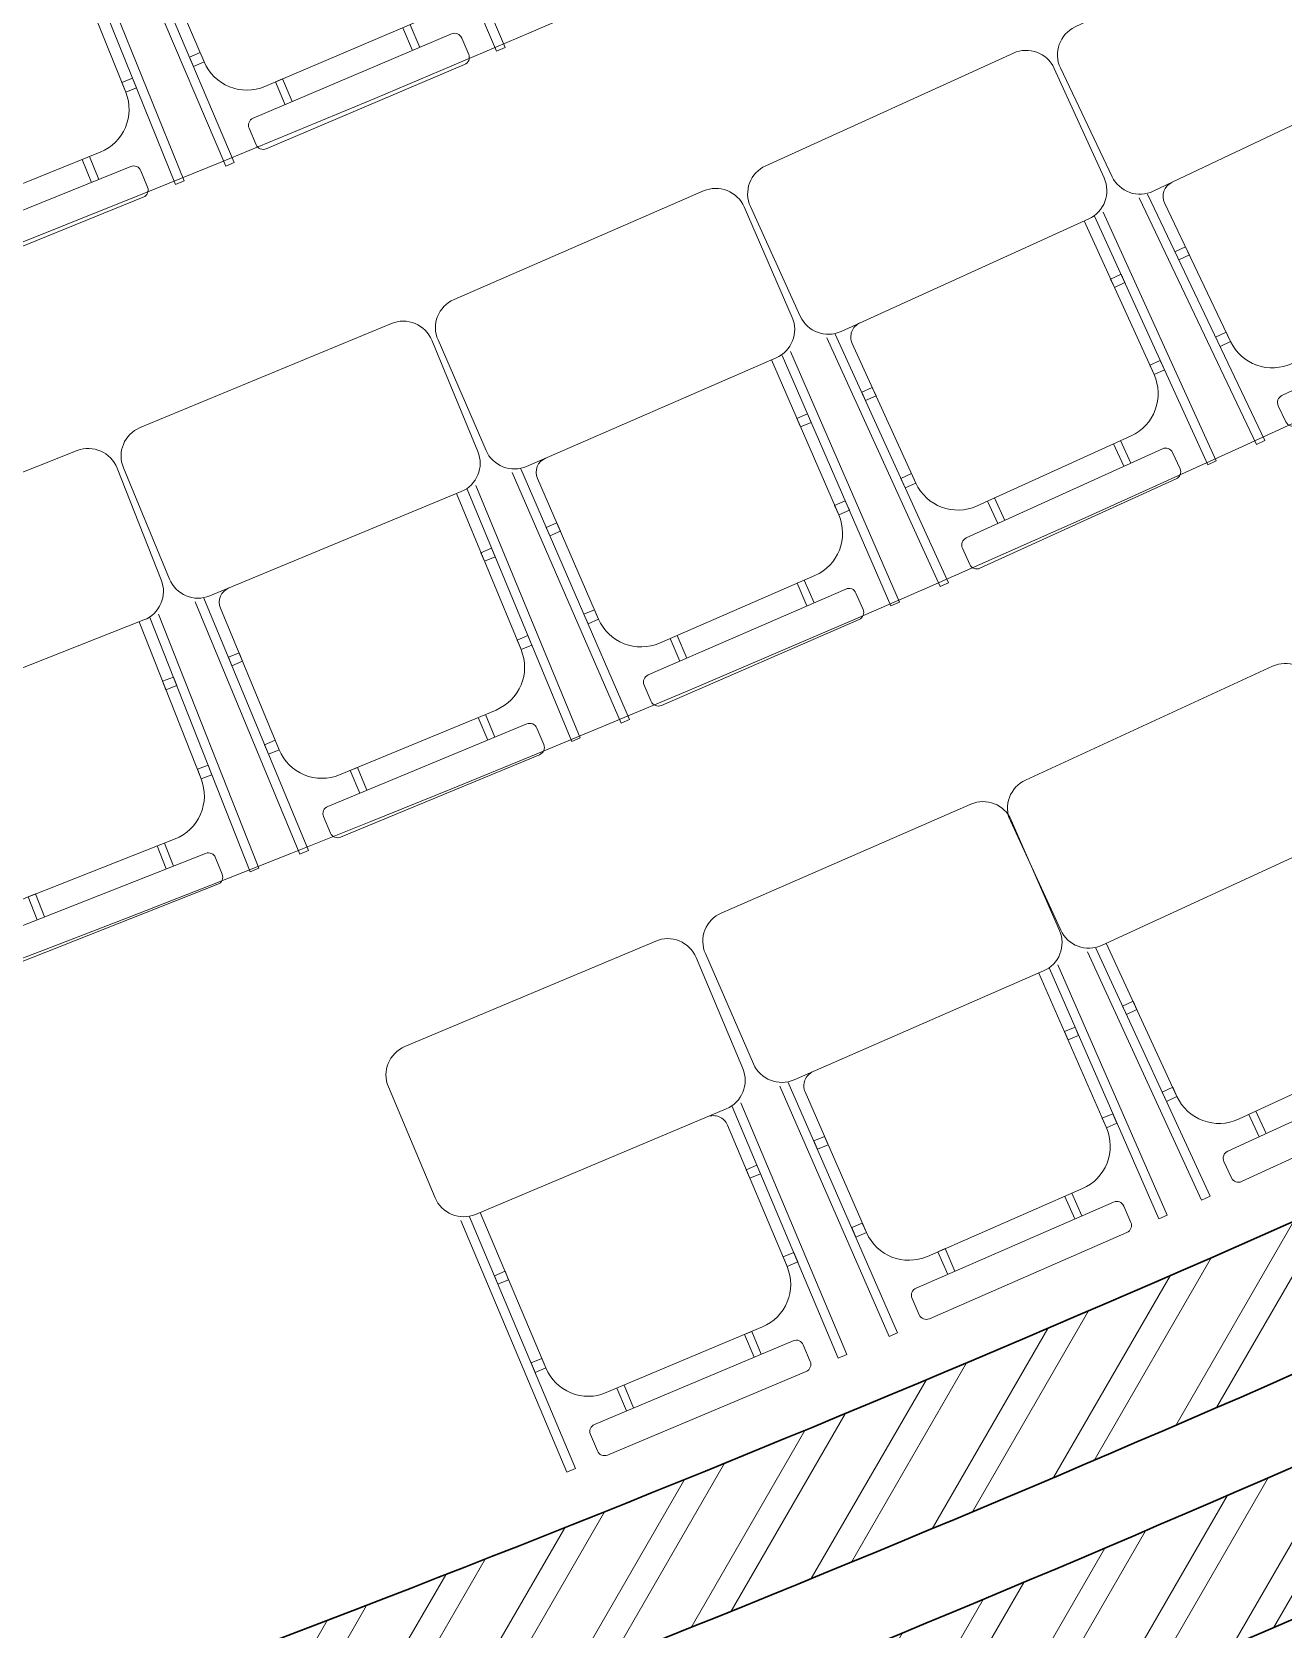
# Model space of a CAD drawing. Header units: millimetres. Extents: x 8275 to 147087, y -297470 to -191881.
# Drawn here: x 57137 to 59198, y -218341 to -215709 of the extents above; entities that cross this region are included whole.
import ezdxf

# ---------------------------------------------------------------- set-up
doc = ezdxf.new("R2010")
doc.units = ezdxf.units.MM
doc.header["$LTSCALE"] = 250
doc.header["$MEASUREMENT"] = 0
for name, color, linetype, lineweight in [('furniture', 5, 'Continuous', 15), ('hatch', 9, 'Continuous', 0), ('stairs', 2, 'Continuous', 5), ('wall', 1, 'Continuous', 30)]:
    doc.layers.add(name, color=color, linetype=linetype, lineweight=lineweight)

# ---------------------------------------------------------------- blocks, each defined once
blk = doc.blocks.new('A$C24EB465D-flat-9-flat-1-flat-436')
at = {"layer": 'furniture', "ltscale": 0.1}
for p, q in [((417.4771747849882, 156.1453176196665), (4.800902685150504, -19.24240841157734)), ((561.7023664675653, -53.33111084997654), (484.0999471005052, 129.262493933551)), ((-22.08192100375891, -85.86518072430044), (55.5204983651638, -268.4587855096906)), ((122.1432706788182, -295.3416091948748), (534.8195427823812, -119.953883163631)), ((526.9967320933938, -123.2785835899413), (635.8435513488948, -379.3882932951674)), ((720.6126141138375, -530.1409223964438), (544.5290313418955, -115.8273432226852)), ((558.6933598294854, -109.8074929639697), (734.7769425977021, -524.121072136797)), ((568.2036065552384, -220.2357636820525), (585.7359058056027, -212.7845233138651)), ((574.0848559718579, -234.0739731155336), (568.2036065552384, -220.2357636820525)), ((574.0848559718579, -234.0739731155336), (591.6171552240849, -226.6227327464148)), ((591.6171552240849, -226.6227327464148), (585.7359058056027, -212.7845233138651)), ((98.3653358258307, -305.4472493920475), (274.4489185921848, -719.7608285667375)), ((288.5173648837954, -713.7817283114418), (112.4337821174413, -299.4681491367519)), ((139.9010685235262, -315.3933077687398), (238.812900621444, -548.1266184728593)), ((629.1890537571162, -363.730679619126), (646.7213530074805, -356.2794392509386)), ((635.8435513488948, -379.3882932951674), (629.1890537571162, -363.730679619126)), ((653.3758505936712, -371.9370529279113), (646.7213530074805, -356.2794392509386)), ((171.1729558315128, -388.974088858813), (153.6406565811485, -396.4253292260692)), ((177.0542052462697, -402.8122982932255), (171.1729558315128, -388.974088858813)), ((635.8435513488948, -379.3882932951674), (653.3758505936712, -371.9370529279113)), ((159.5219059996307, -410.2635386595502), (153.6406565811485, -396.4253292260692)), ((177.0542052462697, -402.8122982932255), (159.5219059996307, -410.2635386595502)), ((338.747059090063, -588.4508540015668), (595.5193158145994, -479.3224517665803)), ((566.2819725610316, -491.7483446393162), (582.1934227030724, -529.1869846070185)), ((578.0066084917635, -486.7653655512258), (593.9180586375296, -524.2040055179968)), ((319.5939107332379, -640.7919747037813), (646.4953644610941, -501.8586109969765)), ((663.1510575395077, -508.5793169187382), (674.6663915086538, -535.6741724228486)), ((734.7769425977021, -524.121072136797), (720.6126141138375, -530.1409223964438)), ((232.1584030296654, -532.4690047968179), (214.6261037830263, -539.920245164074)), ((221.2806013710797, -555.5778588410467), (214.6261037830263, -539.920245164074)), ((238.812900621444, -548.1266184728593), (221.2806013710797, -555.5778588410467)), ((238.812900621444, -548.1266184728593), (232.1584030296654, -532.4690047968179)), ((341.0442318581045, -691.2632292080671), (667.9456855859607, -552.3298655012622)), ((356.1926656458527, -581.0364580946043), (367.9844023492187, -576.0249611260369)), ((367.9844023492187, -576.0249611260369), (383.8958524893969, -613.4636010946706)), ((356.1926656458527, -581.0364580946043), (372.1041157934815, -618.4750980595127)), ((312.8732048161328, -657.4476677821949), (324.3885387796909, -684.5425232872367)), ((274.4489185921848, -719.7608285667375), (288.5173648837954, -713.7817283114418))]:
    blk.add_line(p, q, dxfattribs=at)
for centre, radius, start, end in [((437.3471491076052, 109.3925196221098, 1.985972424395153e-09), 50.80000000000293, 23.02552849208162, 113.0255284920816), ((24.67087700217962, -65.99520640820265, 1.985879294936917e-09), 50.80000000000293, 113.0255284920816, 203.0255284920816), ((514.9495684746653, -73.20108516141772, 1.985989937084304e-09), 50.80000000000293, 293.0255284920816, 23.02552849208162), ((102.2732963711023, -248.5888111926615, 1.985896807626069e-09), 50.80000000000293, 203.0255284920816, 293.0255284920816), ((163.2774675302207, -305.4583206074312, 1.985910574556213e-09), 25.39999999999996, 113.0255284920816, 203.0255284920816), ((565.7143543548882, -409.1932547623292, 1.986001393272426e-09), 76.2000000000001, 293.0255284920816, 23.02552849208162), ((651.4628580454737, -513.5468104938045, 1.986020744304295e-09), 12.70000000000002, 23.02552849208162, 113.0255284920816), ((308.9420976284891, -518.3216569973156, 1.985943446977048e-09), 76.2000000000001, 203.0255284920816, 293.0255284920816), ((662.9781920164824, -540.641665997915, 1.986023342992145e-09), 12.7, 293.0255284920816, 23.02552849208162), ((324.5614043213427, -652.4801742006093, 1.985946971816416e-09), 12.69999999999999, 113.0255284920816, 203.0255284920816), ((336.0767382867634, -679.5750297056511, 1.985949570504265e-09), 12.7, 203.0255284920816, 293.0255284920816)]:
    blk.add_arc(centre, radius, start, end, dxfattribs=at)
blk = doc.blocks.new('A$C24EB465D-flat-9-flat-1-flat-437')
at = {"layer": 'furniture', "ltscale": 0.1}
for p, q in [((420.1859117560089, 148.7022234033793), (4.458213025704026, -19.32468071393669)), ((560.6660000737756, -63.30396703910083), (486.3204653356224, 120.6397783402354)), ((-23.60423203930259, -85.45923429168761), (50.74130270071328, -269.4029796728864)), ((116.8758562803268, -297.4654247360304), (532.6035550106317, -129.4385206187144)), ((711.07839438878, -542.8622792698443), (542.3848378397524, -125.485166830942)), ((556.6539007443935, -119.7179627902806), (725.3474572896957, -537.0950752291828)), ((524.722900595516, -132.6236871769652), (629.0015435572714, -390.627133063972)), ((564.2003697492182, -230.2977917473763), (581.8623069953173, -223.1592714004219)), ((569.8347898665816, -244.2383241970092), (564.2003697492182, -230.2977917473763)), ((587.4967271126807, -237.0998038491234), (581.8623069953173, -223.1592714004219)), ((569.8347898665816, -244.2383241970092), (587.4967271126807, -237.0998038491234)), ((92.92210171371698, -307.1469427924603), (261.6156582571566, -724.5240552332252)), ((275.7881299909204, -718.795890965499), (107.0945734474808, -301.4187785247341)), ((134.274537820369, -317.8295078380033), (229.03515365161, -552.2837040638551)), ((622.6263276040554, -374.8537432635203), (640.2882648501545, -367.7152229165658)), ((646.6634807996452, -383.4886127179489), (640.2882648501545, -367.7152229165658)), ((164.2339798472822, -391.9543627453968), (146.5720426011831, -399.0928830914199)), ((169.8683999627829, -405.894895195961), (164.2339798472822, -391.9543627453968)), ((629.0015435572714, -390.627133063972), (622.6263276040554, -374.8537432635203)), ((629.0015435572714, -390.627133063972), (646.6634807996452, -383.4886127179489)), ((152.206462720409, -413.0334155410528), (146.5720426011831, -399.0928830914199)), ((169.8683999627829, -405.894895195961), (152.206462720409, -413.0334155410528)), ((328.236984020099, -594.3773716585711), (586.9078759569675, -489.8289634333923)), ((569.2656755056232, -496.9595066541806), (584.5093403197825, -534.674976839684)), ((308.1567743401974, -646.3698825389147), (637.475415263325, -513.2673929249868)), ((557.4543448239565, -501.7333558192477), (572.6980096343905, -539.4488260056823)), ((654.0090536568314, -520.2830041917041), (665.0411022529006, -547.5782055091113)), ((222.6599377002567, -536.5103142634034), (204.9980004578829, -543.6488346084952)), ((211.3732164055109, -559.4222244098783), (204.9980004578829, -543.6488346084952)), ((229.03515365161, -552.2837040638551), (211.3732164055109, -559.4222244098783)), ((229.03515365161, -552.2837040638551), (222.6599377002567, -536.5103142634034)), ((725.3474572896957, -537.0950752291828), (711.07839438878, -542.8622792698443)), ((328.7068500630558, -697.2143335174769), (658.0254909843206, -564.1118439044803)), ((345.8115875441581, -587.2741494532675), (357.6905151568353, -582.4729792708531)), ((345.8115875441581, -587.2741494532675), (361.05525236018, -624.9896196378395)), ((357.6905151568353, -582.4729792708531), (372.9341799654067, -620.1884494591504)), ((301.1411630772054, -662.9035209333524), (312.1732116695493, -690.1987222516909)), ((261.6156582571566, -724.5240552332252), (275.7881299909204, -718.795890965499))]:
    blk.add_line(p, q, dxfattribs=at)
for centre, radius, start, end in [((439.2219660207629, 101.6037240847945, 1.985855620796806e-09), 50.80000000000292, 22.00734669254214, 112.0073467125378), ((23.49426728859544, -66.42318003252149, 1.985761802717179e-09), 50.80000000000292, 112.0073467125378, 202.0073466925421), ((513.5675007589161, -82.34002129454166, 1.985872398498459e-09), 50.80000000000292, 292.0073467125378, 22.00734669254214), ((97.8398020286113, -250.3669254118577, 1.985778580418832e-09), 50.80000000000292, 202.0073466925421, 292.0073467125378), ((157.823787489906, -308.3114807056263, 1.985792117121682e-09), 25.39999999999996, 112.0073467125378, 202.0073466925421), ((558.3537945803255, -419.1812144471332, 1.985882505508631e-09), 76.20000000000009, 292.0073467125378, 22.00734669254214), ((642.2344288323075, -525.042017753236, 1.985901435014766e-09), 12.70000000000001, 22.00734669254214, 112.0073467125378), ((299.6829026415944, -523.729622672312, 1.985824130744546e-09), 76.20000000000009, 202.0073466925421, 292.0073467125378), ((653.2664774302393, -552.3372190706432, 1.985903924638664e-09), 12.69999999999999, 292.0073467125378, 22.00734669254214), ((312.9157879129052, -658.1445073662326, 1.985827117035543e-09), 12.69999999999999, 112.0073467125378, 202.0073466925421), ((323.9478365052491, -685.4397086845711, 1.98582960665944e-09), 12.7, 202.0073466925421, 292.0073467125378)]:
    blk.add_arc(centre, radius, start, end, dxfattribs=at)
blk = doc.blocks.new('A$C24EB465D-flat-9-flat-1-flat-457')
at = {"layer": 'furniture', "ltscale": 0.1}
for p, q in [((410.4777525514364, 173.7140361135826), (5.61283902451396, -19.02143491338938)), ((563.4590571615845, -29.45584462489933), (478.1809183321893, 149.6815301384777)), ((-18.41966695338488, -86.72460069321096), (66.85847187973559, -265.8619754584506)), ((134.5616376586258, -289.8944814326242), (539.4265511892736, -97.15901040565223)), ((531.7518148701638, -100.8125596996397), (651.3647630140185, -352.0744869848713)), ((742.452408855781, -499.0955397561193), (548.9522533230484, -92.6243109870702)), ((562.8484717775136, -86.00903236120939), (756.3486273083836, -492.4802611302584)), ((577.0344953555614, -195.9344821060076), (594.2349338103086, -187.7462333925068)), ((583.4974640142173, -209.5107544641942), (577.0344953555614, -195.9344821060076)), ((583.4974640142173, -209.5107544641942), (600.6979024708271, -201.3225057497621)), ((600.6979024708271, -201.3225057497621), (594.2349338103086, -187.7462333925068)), ((111.2337843533605, -300.9996788576245), (304.7339398823678, -707.4709076285362)), ((318.5360910501331, -700.9004096239805), (125.0359355211258, -294.4291808521375)), ((153.1540389265865, -309.1748500773683), (261.8493221197277, -537.5028594238684)), ((644.0520635638386, -336.7132490472868), (661.2525020185858, -328.525000333786)), ((651.3647630140185, -352.0744869848713), (644.0520635638386, -336.7132490472868)), ((668.5652014650404, -343.8862382723019), (661.2525020185858, -328.525000333786)), ((651.3647630140185, -352.0744869848713), (668.5652014650404, -343.8862382723019)), ((187.5190544631332, -381.362854543142), (170.318616008386, -389.5511032557115)), ((176.7815846707672, -403.127375613898), (170.318616008386, -389.5511032557115)), ((193.9820231217891, -394.9391269013286), (187.5190544631332, -381.362854543142)), ((193.9820231217891, -394.9391269013286), (176.7815846707672, -403.127375613898)), ((363.4040707871318, -573.5516183869913), (615.3160040471703, -453.6292356560007)), ((586.6320809610188, -467.2841838672757), (604.1173457931727, -504.0141651090235)), ((598.1347866728902, -461.808334197849), (615.6200515087694, -498.5383154377341)), ((346.4884587135166, -626.658097053878), (667.2021457925439, -473.9827194688842)), ((684.1279372368008, -479.9908459633589), (696.7822624091059, -506.5728354603052)), ((756.3486273083836, -492.4802611302584), (742.452408855781, -499.0955397561193)), ((254.5366226695478, -522.1416214862838), (237.3361842185259, -530.329870197922)), ((261.8493221197277, -537.5028594238684), (254.5366226695478, -522.1416214862838)), ((370.0604488365352, -676.1740044904873), (690.7741359136999, -523.4986269054934)), ((244.6488836649805, -545.6911081373692), (237.3361842185259, -530.329870197922)), ((261.8493221197277, -537.5028594238684), (244.6488836649805, -545.6911081373692)), ((380.5194575134665, -565.4038584493101), (392.0879938788712, -559.8966701729223)), ((380.5194575134665, -565.4038584493101), (398.0047223512083, -602.1338396891952)), ((392.0879938788712, -559.8966701729223), (409.5732587091625, -596.6266514156014)), ((340.4803322218359, -643.5838884990662), (353.1346573922783, -670.1658779969439)), ((304.7339398823678, -707.4709076285362), (318.5360910501331, -700.9004096239805))]:
    blk.add_line(p, q, dxfattribs=at)
for centre, radius, start, end in [((432.3130824621767, 127.8462002389133, 1.98634774229534e-09), 50.80000000000293, 25.45672940221951, 115.4567294274635), ((27.44816892966628, -64.88927078898996, 1.98625637564161e-09), 50.80000000000293, 115.4567294274635, 205.4567294022195), ((517.5912212915719, -51.29117452539504, 1.986366987179055e-09), 50.80000000000293, 295.4567294274635, 25.45672940221951), ((112.7263077627867, -244.026645552367, 1.986275620525326e-09), 50.80000000000293, 205.4567294022195, 295.4567294274635), ((176.0879568718374, -298.2571851219982, 1.986289919472111e-09), 25.39999999999996, 115.4567294274635, 205.4567294022195), ((582.5630092024803, -384.8274818351492, 1.986381649489001e-09), 76.2000000000001, 295.4567294274635, 25.45672940221951), ((672.6609782725573, -485.4496784359217, 1.986401982073195e-09), 12.70000000000002, 25.45672940221951, 115.4567294274635), ((685.315303446725, -512.0316679319367, 1.986404837799409e-09), 12.7, 295.4567294274635, 25.45672940221951), ((330.6510759443045, -504.7498645652086, 1.986324800032288e-09), 76.2000000000001, 205.4567294022195, 295.4567294274635), ((351.9472911972553, -638.1250560199842, 1.98632960599067e-09), 12.69999999999999, 115.4567294274635, 205.4567294022195), ((364.6016163658351, -664.7070455178618, 1.986332461716882e-09), 12.7, 205.4567294022195, 295.4567294274635)]:
    blk.add_arc(centre, radius, start, end, dxfattribs=at)
blk = doc.blocks.new('A$C24EB465D-flat-9-flat-1-flat-458')
at = {"layer": 'furniture', "ltscale": 0.1}
for p, q in [((413.3959541227669, 166.6503429254517), (5.285867534577847, -19.11487777810544)), ((562.8711668755859, -39.11272657942027), (480.6770995520055, 141.4605142306536)), ((-19.90396116301417, -86.39602320734411), (62.29010616056621, -266.9692640183493)), ((733.7856435775757, -511.7524465005845), (547.2833930701017, -102.0231693368405)), ((561.290995920077, -95.64713130239397), (747.7932464238256, -505.3764084661379)), ((129.5712515916675, -292.1590927140787), (537.6813381798565, -106.3938720095903)), ((529.9450854230672, -109.915291223675), (645.2322486676276, -363.1911950493231)), ((573.5901243444532, -205.7996583115309), (590.9284319933504, -197.9075364237651)), ((579.8193606808782, -219.4847505548969), (573.5901243444532, -205.7996583115309)), ((597.157668331638, -211.5926286661997), (590.9284319933504, -197.9075364237651)), ((579.8193606808782, -219.4847505548969), (597.157668331638, -211.5926286661997)), ((106.056415123865, -302.8626722861081), (292.558665625751, -712.5919494507834)), ((306.4714471995831, -706.2590725524351), (119.969196697697, -296.5297953868285)), ((147.8303335290402, -311.7554170303047), (252.5946675892919, -541.9135773237795)), ((638.1840119305998, -347.7068299306557), (655.522319579497, -339.8147080428898)), ((662.5705563109368, -355.2990731624886), (655.522319579497, -339.8147080428898)), ((645.2322486676276, -363.1911950493231), (638.1840119305998, -347.7068299306557)), ((645.2322486676276, -363.1911950493231), (662.5705563109368, -355.2990731624886)), ((180.9525432698429, -384.5220405850559), (163.6142356209457, -392.4141624718904)), ((169.8434719592333, -406.0992547152564), (163.6142356209457, -392.4141624718904)), ((187.1817796044052, -398.2071328284219), (180.9525432698429, -384.5220405850559)), ((187.1817796044052, -398.2071328284219), (169.8434719592333, -406.0992547152564)), ((353.5163857322186, -579.6983203673735), (607.4475056193769, -464.1129131950438)), ((590.1285731159151, -471.9962158249691), (606.9814858883619, -509.0206042649224)), ((335.6926832050085, -632.5069525837898), (658.9770336896181, -485.3530578594655)), ((578.5336680803448, -477.2740321867168), (595.386580850929, -514.2984206285328)), ((675.7973200455308, -491.6505150338635), (687.994003387168, -518.4455710453913)), ((245.5464308522642, -526.429212205112), (228.2081232070923, -534.3213340910152)), ((252.5946675892919, -541.9135773237795), (245.5464308522642, -526.429212205112)), ((747.7932464238256, -505.3764084661379), (733.7856435775757, -511.7524465005845)), ((235.2563599403948, -549.8056992115453), (228.2081232070923, -534.3213340910152)), ((252.5946675892919, -541.9135773237795), (235.2563599403948, -549.8056992115453)), ((358.4121957272291, -682.4197521274909), (681.6965462099761, -535.2658574040979)), ((370.7689599245787, -571.845222985372), (382.4302232731134, -566.5372013729066)), ((370.7689599245787, -571.845222985372), (387.6218726988882, -608.869611424394)), ((382.4302232731134, -566.5372013729066), (399.283136041835, -603.5615898156539)), ((329.3952260334045, -649.3272389406338), (341.5919093694538, -676.1222949540243)), ((292.558665625751, -712.5919494507834), (306.4714471995831, -706.2590725524351))]:
    blk.add_line(p, q, dxfattribs=at)
for centre, radius, start, end in [((434.4416124969721, 120.4148558657616, 1.986233268410754e-09), 50.80000000000292, 24.47427327144115, 114.4742732449815), ((26.33152590505779, -65.3503648377955, 1.986141169412498e-09), 50.80000000000292, 114.4742732449815, 204.4742732714412), ((516.6356798205525, -60.15838494431227, 1.986251817306044e-09), 50.80000000000292, 294.4742732449815, 24.47427327144115), ((108.5255932305008, -245.9236056478694, 1.986159718307789e-09), 50.80000000000292, 204.4742732714412, 294.4742732449815), ((170.9480770677328, -301.2325878432021, 1.986173805311318e-09), 25.39999999999996, 114.4742732449815, 204.4742732714412), ((575.8790180776268, -394.7596825957298, 1.986265186865597e-09), 76.20000000000009, 294.4742732449815, 24.47427327144115), ((664.238448286429, -496.9119296222925, 1.986285127110341e-09), 12.70000000000001, 24.47427327144115, 114.4742732449815), ((676.4351316280663, -523.7069856338203, 1.98628787955963e-09), 12.69999999999999, 294.4742732449815, 24.47427327144115), ((321.9478981904685, -510.3450897680596, 1.986207881735104e-09), 76.20000000000009, 204.4742732714412, 294.4742732449815), ((340.9540978036821, -644.0658243456855, 1.986212170901196e-09), 12.69999999999999, 114.4742732449815, 204.4742732714412), ((353.1507811415941, -670.8608803581446, 1.986214923350485e-09), 12.7, 204.4742732714412, 294.4742732449815)]:
    blk.add_arc(centre, radius, start, end, dxfattribs=at)
blk = doc.blocks.new('A$C24EB465D-flat-9-flat-1-flat-459')
at = {"layer": 'furniture', "ltscale": 0.1}
for p, q in [((416.1926108170301, 159.5376519300044), (4.957341918721795, -19.20270056929439)), ((562.1177836619318, -48.75810878071934), (483.0319541878998, 133.1979067185894)), ((-21.38240329548717, -86.04204393923283), (57.70342617854476, -267.9980594394729)), ((559.5684917327017, -105.2571084909141), (739.0180026311427, -518.1239672321826)), ((124.5427695494145, -294.3378046518192), (535.7780384514481, -115.5974521515891)), ((527.9825438335538, -118.9857059335336), (638.9100259467959, -374.2011192208156)), ((724.9031338412315, -524.258890020661), (545.4536229427904, -111.3920312803239)), ((569.9771088659763, -215.6043261988088), (587.4481879752129, -208.0106515446678)), ((593.4418604988605, -221.8005400402471), (587.4481879752129, -208.0106515446678)), ((575.9707813858986, -229.3942146962509), (569.9771088659763, -215.6043261988088)), ((575.9707813858986, -229.3942146962509), (593.4418604988605, -221.8005400402471)), ((100.8478636518121, -304.6366193518043), (280.2973745483905, -717.5034780940041)), ((294.3166959490627, -711.4100842671469), (114.8671850543469, -298.5432255240157)), ((142.46316370368, -314.244323015213), (243.2657462768257, -546.164964155294)), ((632.1283242162317, -358.5981795666739), (649.5994033254683, -351.0045049116015)), ((638.9100259467959, -374.2011192208156), (632.1283242162317, -358.5981795666739)), ((638.9100259467959, -374.2011192208156), (656.3811050523072, -366.6074445666745)), ((656.3811050523072, -366.6074445666745), (649.5994033254683, -351.0045049116015)), ((174.3328291997313, -387.5681711323559), (156.8617500886321, -395.161845786497)), ((180.326501717791, -401.3580596297979), (174.3328291997313, -387.5681711323559)), ((162.8554226122797, -408.9517342830077), (156.8617500886321, -395.161845786497)), ((180.326501717791, -401.3580596297979), (162.8554226122797, -408.9517342830077)), ((324.7982087973505, -638.1698411749676), (650.558172032237, -496.5806948589161)), ((343.5247613303363, -585.6745819738135), (599.4004081245512, -474.4601342780516)), ((570.2651572544128, -487.1235544756055), (586.4807629399002, -524.4314643675461)), ((581.9488525278866, -482.0453231828287), (598.1644582170993, -519.3532330729067)), ((667.2680078744888, -503.165631162934), (679.0034633670002, -530.1658755242825)), ((739.0180026311427, -518.1239672321826), (724.9031338412315, -524.258890020661)), ((236.4840445462614, -530.5620245011523), (219.0129654407501, -538.1556991543621)), ((225.7946671657264, -553.7586388103664), (219.0129654407501, -538.1556991543621)), ((243.2657462768257, -546.164964155294), (225.7946671657264, -553.7586388103664)), ((243.2657462768257, -546.164964155294), (236.4840445462614, -530.5620245011523)), ((346.6585638280958, -688.4648576825857), (672.4185270611197, -546.8757113674656)), ((360.909450462088, -578.1184560805559), (372.6600122023374, -573.0111617743969)), ((360.909450462088, -578.1184560805559), (377.1250561531633, -615.4263659706339)), ((372.6600122023374, -573.0111617743969), (388.8756178878248, -610.3190716672689)), ((318.2132724970579, -654.8796770172194), (329.948727985844, -681.8799213804305)), ((280.2973745483905, -717.5034780940041), (294.3166959490627, -711.4100842671469))]:
    blk.add_line(p, q, dxfattribs=at)
for centre, radius, start, end in [((436.4424099046737, 112.9481076411903, 1.986117896985623e-09), 50.80000000000293, 23.49181709156492, 113.4918171617737), ((25.20714100264013, -65.79224485810846, 1.986025092721387e-09), 50.80000000000293, 113.4918171617737, 203.4918170915649), ((515.528239376843, -69.00790785718709, 1.986135744438823e-09), 50.80000000000293, 293.4918171617737, 23.49181709156492), ((104.2929704766721, -247.7482603574172, 1.986042940174587e-09), 50.80000000000293, 203.4918170915649, 293.4918171617737), ((165.7579358555377, -304.1194234713912, 1.98605681109306e-09), 25.39999999999996, 113.4918171617737, 203.4918170915649), ((569.0257095154375, -404.5758178355172, 1.986147817317124e-09), 76.2000000000001, 293.4918171617737, 23.49181709156492), ((655.6206218078732, -508.228080929257, 1.986167359359671e-09), 12.70000000000002, 23.49181709156492, 113.4918171617737), ((313.1500627212226, -515.7902655322105, 1.986090073361456e-09), 76.2000000000001, 203.4918170915649, 293.4918171617737), ((667.3560773003846, -535.2283252906054, 1.986170007722774e-09), 12.7, 293.4918171617737, 23.49181709156492), ((329.8606585748494, -649.8172272443771, 1.986093844474175e-09), 12.69999999999999, 113.4918171617737, 203.4918170915649), ((341.5961140654981, -676.8174716066569, 1.986096492837277e-09), 12.7, 203.4918170915649, 293.4918171617737)]:
    blk.add_arc(centre, radius, start, end, dxfattribs=at)
blk = doc.blocks.new('A$C24EB465D-flat-9-flat-1-flat-460')
at = {"layer": 'furniture', "ltscale": 0.1}
for p, q in [((418.8669003732502, 152.378054369241), (4.627358766272664, -19.28487746696919)), ((561.1991290245205, -58.38915533572435), (485.2447898723185, 124.896136937663)), ((-22.85455866903067, -85.6627669641748), (53.09978048503399, -268.9480592384934)), ((119.4776699841022, -296.4299766710028), (533.7172115948051, -124.7670448347926)), ((525.8647671155632, -128.0211369851604), (632.3999536838382, -385.1010224102065)), ((715.8074912447482, -536.6111932275817), (543.4634809140116, -120.7281422233209)), ((557.6814656555653, -114.8361384440213), (730.0254759825766, -530.7191894473508)), ((566.1965112015605, -225.3456030422822), (583.7952250000089, -218.0526082804427)), ((571.9528576713055, -239.2362333498895), (566.1965112015605, -225.3456030422822)), ((571.9528576713055, -239.2362333498895), (589.5515714734793, -231.9432385871187)), ((589.5515714734793, -231.9432385871187), (583.7952250000089, -218.0526082804427)), ((95.60966132953763, -306.3209984861314), (267.9536716546863, -722.2040494913235)), ((282.0754109863192, -716.3519302885979), (109.7314006611705, -300.4688792824745)), ((137.0541074760258, -316.6408362528309), (233.865301027894, -550.2557699447498)), ((625.8867808841169, -369.3840957283974), (643.485494684428, -362.0911009665579)), ((649.998667480424, -377.808027648367), (643.485494684428, -362.0911009665579)), ((167.6618585474789, -390.5003505749628), (150.0631447471678, -397.7933453368023)), ((173.418205017224, -404.3909808835015), (167.6618585474789, -390.5003505749628)), ((632.3999536838382, -385.1010224102065), (625.8867808841169, -369.3840957283974)), ((632.3999536838382, -385.1010224102065), (649.998667480424, -377.808027648367)), ((155.8194912206382, -411.6839756444097), (150.0631447471678, -397.7933453368023)), ((173.418205017224, -404.3909808835015), (155.8194912206382, -411.6839756444097)), ((333.4321352746338, -591.4786460930482), (591.1770775299519, -484.6678566597402)), ((561.8289795517921, -496.8298548189923), (577.4025105107576, -534.410317053087)), ((573.5980298742652, -491.9527016747743), (589.1715608369559, -529.5331639070064)), ((313.8082386348397, -643.6450978508219), (641.9480360932648, -507.6623293664306)), ((658.5425084680319, -514.5328087247908), (669.8132857047021, -541.7303029419854)), ((227.3521282281727, -534.5388432629406), (209.7534144334495, -541.8318380238488)), ((216.2665872275829, -557.5487647065893), (209.7534144334495, -541.8318380238488)), ((233.865301027894, -550.2557699447498), (216.2665872275829, -557.5487647065893)), ((233.865301027894, -550.2557699447498), (227.3521282281727, -534.5388432629406)), ((730.0254759825766, -530.7191894473508), (715.8074912447482, -536.6111932275817)), ((334.8030088879168, -694.3075438011438), (662.9428063444793, -558.3247753176838)), ((350.9438279755414, -584.2217133073136), (362.7802332583815, -579.3166479310021)), ((350.9438279755414, -584.2217133073136), (366.5173589419574, -621.8021755395457)), ((362.7802332583815, -579.3166479310021), (378.3537642154843, -616.8971101660281)), ((306.9377592802048, -660.239570225589), (318.2085365131497, -687.4370644437149)), ((267.9536716546863, -722.2040494913235), (282.0754109863192, -716.3519302885979))]:
    blk.add_line(p, q, dxfattribs=at)
for centre, radius, start, end in [((438.3148864135146, 105.4481509067118, 1.986001661940951e-09), 50.80000000000293, 22.50936100579548, 112.5093610057955), ((24.07534480281174, -66.21478092949837, 1.98590817969664e-09), 50.80000000000293, 112.5093610057955, 202.5093610057955), ((514.2692255675793, -77.8371413666755, 1.98601880270463e-09), 50.80000000000293, 292.5093610057955, 22.50936100579548), ((100.0296839568764, -249.5000732028857, 1.985925320460319e-09), 50.80000000000293, 202.5093610057955, 292.5093610057955), ((160.5190592166036, -306.9168432326987, 1.98593897121547e-09), 25.39999999999996, 112.5093610057955, 202.5093610057955), ((562.0050984900445, -414.2730014566332, 1.986029575352064e-09), 76.2000000000001, 292.5093610057955, 22.50936100579548), ((646.8100326079875, -519.3948052302003, 1.98604871344675e-09), 12.70000000000002, 22.50936100579548, 112.5093610057955), ((304.2601562328637, -521.0837908899412, 1.985971409548847e-09), 76.2000000000001, 202.5093610057955, 292.5093610057955), ((658.0808098465204, -546.5922994473949, 1.986051256945005e-09), 12.7, 292.5093610057955, 22.50936100579548), ((318.670235151425, -655.3775737145916, 1.985974661499428e-09), 12.69999999999999, 112.5093610057955, 202.5093610057955), ((329.9410123862326, -682.5750679317862, 1.985977204997682e-09), 12.7, 202.5093610057955, 292.5093610057955)]:
    blk.add_arc(centre, radius, start, end, dxfattribs=at)
blk = doc.blocks.new('A$C24EB465D-flat-9-flat-1-flat-461')
at = {"layer": 'furniture', "ltscale": 0.1}
for p, q in [((421.4180365093052, 145.1736552761868), (4.296015098690987, -19.36138430889696)), ((560.1154730673879, -68.00303456559777), (487.3149560000747, 116.5576457381248)), ((-24.3199944421649, -85.2583037968725), (48.48052262887359, -269.8189841024578)), ((706.501390049234, -548.8057243488729), (541.3135521244258, -130.028757205233)), ((555.6304725036025, -124.3814047761261), (720.8183104265481, -543.1583719197661)), ((114.3774421177804, -298.4349936405197), (531.4994635302573, -133.899954055436)), ((523.5923779327422, -137.0189278200269), (625.7039459440857, -395.8876998750493)), ((562.2494429070503, -235.0206247540191), (579.9706170987338, -228.0304541382939)), ((567.7667708713561, -249.0079128099605), (562.2494429070503, -235.0206247540191)), ((585.4879450649023, -242.017742193304), (579.9706170987338, -228.0304541382939)), ((567.7667708713561, -249.0079128099605), (585.4879450649023, -242.017742193304)), ((90.3433482721448, -307.9153144555166), (255.5311861932278, -726.6922816010192)), ((269.7511914409697, -721.0831576371565), (104.5633535217494, -302.306190491654)), ((131.6047552004457, -318.9442521324381), (224.3960957247764, -554.1847919300199)), ((160.9415926896036, -393.317716807127), (143.2204184960574, -400.3078874219209)), ((166.4589206539094, -407.3050048630685), (160.9415926896036, -393.317716807127)), ((619.4612170495093, -380.0614071888849), (637.1823912430555, -373.0712365731597)), ((625.7039459440857, -395.8876998750493), (619.4612170495093, -380.0614071888849)), ((625.7039459440857, -395.8876998750493), (643.425120132044, -388.8975292602554)), ((643.425120132044, -388.8975292602554), (637.1823912430555, -373.0712365731597)), ((148.7377464640886, -414.2951754778624), (143.2204184960574, -400.3078874219209)), ((166.4589206539094, -407.3050048630685), (148.7377464640886, -414.2951754778624)), ((323.241474956274, -597.1088062375784), (582.7799316309392, -494.7330791102722)), ((302.7260039430112, -648.9311128007248), (633.1491573937237, -518.5947032086551)), ((553.2276153396815, -506.390079414472), (568.154492713511, -544.232044746168)), ((565.0785604286939, -501.7154383771122), (580.005437804386, -539.5574037078768)), ((649.6233872659504, -525.7487055938691), (660.4261724613607, -553.135453177616)), ((218.1533668320626, -538.3584992438555), (200.4321926422417, -545.3486698586494)), ((206.6749215312302, -561.1749625457451), (200.4321926422417, -545.3486698586494)), ((224.3960957247764, -554.1847919300199), (218.1533668320626, -538.3584992438555)), ((720.8183104265481, -543.1583719197661), (706.501390049234, -548.8057243488729)), ((224.3960957247764, -554.1847919300199), (206.6749215312302, -561.1749625457451)), ((322.8490166272968, -699.9460926409811), (653.2721700742841, -569.6096830498427)), ((340.8750225156546, -590.1532002119347), (352.7937912512571, -585.451805931516)), ((340.8750225156546, -590.1532002119347), (355.8018998932093, -627.9951655417681)), ((352.7937912512571, -585.451805931516), (367.7206686232239, -623.2937712641433)), ((295.5720015633851, -665.4053426729515), (306.3747867550701, -692.7920902566984)), ((255.5311861932278, -726.6922816010192), (269.7511914409697, -721.0831576371565))]:
    blk.add_line(p, q, dxfattribs=at)
for centre, radius, start, end in [((440.058491492644, 97.91719076503068, 1.985884597451659e-09), 50.80000000000293, 21.52690484779312, 111.5269048477931), ((22.93647007830441, -66.61784882005304, 1.985790464712515e-09), 50.80000000000293, 111.5269048477931, 201.5269048477931), ((512.8590085618198, -86.64348953869194, 1.985901026486164e-09), 50.80000000000293, 291.5269048477931, 21.52690484779312), ((95.73698714748025, -251.1785291237757, 1.985806893747021e-09), 50.80000000000293, 201.5269048477931, 291.5269048477931), ((155.2329874653369, -309.6240246407688, 1.985820320325313e-09), 25.39999999999996, 111.5269048477931, 201.5269048477931), ((554.8192491773516, -423.8483823351562, 1.985910495735404e-09), 76.2000000000001, 291.5269048477931, 21.52690484779312), ((637.8092711418867, -530.4088193345815, 1.985929224255329e-09), 12.70000000000002, 21.52690484779312, 111.5269048477931), ((295.2807925026864, -526.2241094624624, 1.985851925186295e-09), 76.2000000000001, 201.5269048477931, 291.5269048477931), ((648.6120563410223, -557.7955669183284, 1.985931662140909e-09), 12.7, 291.5269048477931, 21.52690484779312), ((307.3861176967621, -660.7452289257199, 1.985854657018613e-09), 12.69999999999999, 111.5269048477931, 201.5269048477931), ((318.188902888447, -688.1319765094668, 1.985857094904191e-09), 12.7, 201.5269048477931, 291.5269048477931)]:
    blk.add_arc(centre, radius, start, end, dxfattribs=at)
blk = doc.blocks.new('A$C24EB465D-flat-9-flat-1-flat-502')
at = {"layer": 'furniture', "ltscale": 0.1}
for p, q in [((-396.2422455139458, -204.1093771131709), (11.01860949955881, -16.48966606892645)), ((78.41364240832627, -41.37318549957126), (161.4282513987273, -221.570673535578)), ((-338.1111559551209, -451.7018980551511), (-421.1257649473846, -271.5044100210071)), ((136.5447319652885, -288.9657064434141), (-270.7161230482161, -476.5854174895212)), ((334.4909046515822, -693.4280473701656), (146.1268060542643, -284.5513711366802)), ((160.0106366798282, -278.1552732586861), (348.3747352771461, -687.0319494931027)), ((139.4524558596313, -315.5919179972261), (245.2626500856131, -545.2711448296905)), ((172.9053239282221, -388.2071223249659), (190.2075524926186, -380.2362135471776)), ((179.1967466045171, -401.8637374164537), (172.9053239282221, -388.2071223249659)), ((179.1967466045171, -401.8637374164537), (196.4989751651883, -393.892828640528)), ((196.4989751651883, -393.892828640528), (190.2075524926186, -380.2362135471776)), ((-262.9959685709327, -473.0288440184668), (-146.5578959751874, -725.7777089364827)), ((-294.2766517233104, -487.4394426867366), (-105.9125531278551, -896.3161189211532)), ((-91.9340985417366, -889.876429031603), (-280.2981971334666, -480.9997527943924)), ((238.1440509539098, -529.8190009454265), (255.446279514581, -521.8480921704322)), ((262.5648786500096, -537.3002360519022), (255.446279514581, -521.8480921704322)), ((245.2626500856131, -545.2711448296905), (238.1440509539098, -529.8190009454265)), ((245.2626500856131, -545.2711448296905), (262.5648786500096, -537.3002360519022)), ((-218.9152221288532, -568.7136864308268), (-236.2174506932497, -576.6845952067524)), ((-229.92602802068, -590.3412102991715), (-236.2174506932497, -576.6845952067524)), ((-212.6237994544208, -582.3703015223145), (-218.9152221288532, -568.7136864308268)), ((-212.6237994544208, -582.3703015223145), (-229.92602802068, -590.3412102991715)), ((207.9373709391803, -646.3636941900477), (-45.46534660831094, -763.1029880829155)), ((190.7206974290311, -654.2951888805255), (179.083699868992, -659.6562003623694)), ((190.7206974290311, -654.2951888805255), (207.7418524753302, -691.2425336996093)), ((259.562983116135, -667.3692214535549), (-63.04864868894219, -815.9921504538506)), ((179.083699868992, -659.6562003623694), (196.104854920879, -696.6035451786593)), ((276.4117413405329, -673.5901013147086), (288.7301839198917, -700.3293998017907)), ((-153.6764951068908, -710.3255650522187), (-170.9787236712873, -718.2964738290757)), ((-146.5578959751874, -725.7777089364827), (-153.6764951068908, -710.3255650522187)), ((348.3747352771461, -687.0319494931027), (334.4909046515822, -693.4280473701656)), ((-163.8601245358586, -733.7486177105457), (-170.9787236712873, -718.2964738290757)), ((-146.5578959751874, -725.7777089364827), (-163.8601245358586, -733.7486177105457)), ((282.509304061532, -717.1781580280513), (-40.10232774168253, -865.8010870274156)), ((-28.18245287053287, -755.1409866064787), (-11.16129782423377, -792.0883314246312)), ((-16.61167554184794, -749.8104819115251), (0.409479508176446, -786.7578267287463)), ((-69.26952854730189, -832.8409086819738), (-56.95108596980572, -859.5802071709186)), ((-105.9125531278551, -896.3161189211532), (-91.9340985417366, -889.876429031603))]:
    blk.add_line(p, q, dxfattribs=at)
for centre, radius, start, end in [((32.27436623163521, -62.62894224002957, 1.986357522592226e-09), 50.80000000000293, 24.73490132848779, 114.7349013508151), ((-374.9864887837321, -250.2486532879993, 1.986265615241714e-09), 50.80000000000293, 114.7349013508151, 204.7349013284878), ((115.2889752220362, -242.8264302760363, 1.986376256660753e-09), 50.80000000000293, 294.7349013508151, 24.73490132848779), ((116.3828177656978, -326.2197963697836, 1.98637650351033e-09), 25.39999999999996, 24.73490132848779, 114.7349013508151), ((-291.9718797914684, -430.4461413221434, 1.986284349310241e-09), 50.80000000000293, 204.7349013284878, 294.7349013508151), ((176.0537358224392, -577.1547799389809, 1.98638996956265e-09), 76.2000000000001, 294.7349013508151, 24.73490132848779), ((264.8769222926348, -678.9040405005217, 1.986410014464172e-09), 12.69999999999999, 24.73490132848779, 114.7349013508151), ((277.1953648719937, -705.6433389876038, 1.986412794391105e-09), 12.7, 294.7349013508151, 24.73490132848779), ((-77.348981725052, -693.8940738309175, 1.986332783677742e-09), 76.2000000000001, 204.7349013284878, 294.7349013508151), ((-57.73470951057971, -827.5269694989547, 1.986337210068762e-09), 12.70000000000002, 114.7349013508151, 204.7349013284878), ((-45.41626693494618, -854.2662679897621, 1.986339989995695e-09), 12.7, 204.7349013284878, 294.7349013508151)]:
    blk.add_arc(centre, radius, start, end, dxfattribs=at)
blk = doc.blocks.new('A$C24EB465D-flat-9-flat-1-flat-503')
at = {"layer": 'furniture', "ltscale": 0.1}
for p, q in [((-402.8351508658379, -190.7679118243977), (10.46199580095708, -16.84830811060965)), ((76.9887819737196, -43.96779781021178), (153.9416128769517, -226.8361160513014)), ((-353.0018096640706, -440.1630162363872), (-429.9546405673027, -257.2946979971603)), ((311.1558553632349, -704.2078214893118), (136.5462197363377, -289.2709044106305)), ((150.6358321104199, -283.3418535552919), (325.2454677373171, -698.2787706339732)), ((126.8221231754869, -293.3629022240639), (-286.4750234931707, -467.2825059387833)), ((128.839367127046, -320.0713414661586), (226.9232355356216, -553.1548011936247)), ((159.8494860827923, -393.7628253977746), (177.4081628080457, -386.3739573089406)), ((165.681505182758, -407.6218545213342), (159.8494860827923, -393.7628253977746)), ((183.2401819080114, -400.2329864343628), (177.4081628080457, -386.3739573089406)), ((165.681505182758, -407.6218545213342), (183.2401819080114, -400.2329864343628)), ((-121.5894844271243, -886.311420830898), (-296.1991200502962, -471.3745037503541)), ((-278.6404433250427, -463.9856356615201), (-170.7047507986426, -720.4806643584743)), ((-310.384758874774, -477.3439635038376), (-135.7751232516021, -892.2808805825189)), ((220.3244409151375, -537.4736305186525), (237.8831176366657, -530.0847624316812)), ((226.9232355356216, -553.1548011936247), (220.3244409151375, -537.4736305186525)), ((226.9232355356216, -553.1548011936247), (244.4819122627378, -545.7659331047907)), ((244.4819122627378, -545.7659331047907), (237.8831176366657, -530.0847624316812)), ((-237.7785002496094, -561.0886885616928), (-255.3371769767255, -568.4775566495955)), ((-249.5051578786224, -582.3365857740864), (-255.3371769767255, -568.4775566495955)), ((-231.9464811496437, -574.9477176843211), (-249.5051578786224, -582.3365857740864)), ((-231.9464811496437, -574.9477176843211), (-237.7785002496094, -561.0886885616928)), ((186.2440009862185, -652.9449804509059), (-70.9145715367049, -761.1598989078775)), ((237.1396142207086, -675.6622109571472), (-90.25366521067917, -813.4326017685235)), ((168.7721473835409, -660.2973124943674), (156.9626699239016, -665.2668596021831)), ((156.9626699239016, -665.2668596021831), (172.7409297078848, -702.7618262842298)), ((168.7721473835409, -660.2973124943674), (184.5504071619362, -697.7922791782767)), ((253.7713107615709, -682.4420833839104), (265.1902530454099, -709.5777033008635)), ((-177.3035454209894, -704.7994936825708), (-194.8622221462429, -712.1883617714047)), ((-170.7047507986426, -720.4806643584743), (-177.3035454209894, -704.7994936825708)), ((325.2454677373171, -698.2787706339732), (311.1558553632349, -704.2078214893118)), ((-188.2634275220335, -727.8695324445143), (-194.8622221462429, -712.1883617714047)), ((-170.7047507986426, -720.4806643584743), (-188.2634275220335, -727.8695324445143)), ((258.4103806186467, -726.2093998435885), (-68.98289880901575, -863.9797906540334)), ((-53.37551621161401, -753.7792877033353), (-37.59725643321872, -791.2742543872446)), ((-41.63324047811329, -748.8380197584629), (-25.85498069599271, -786.3329864405096)), ((-97.0335376355797, -830.0642983112484), (-85.61459535546601, -857.1999182300642)), ((-135.7751232516021, -892.2808805825189), (-121.5894844271243, -886.311420830898))]:
    blk.add_line(p, q, dxfattribs=at)
for centre, radius, start, end in [((30.16564403101802, -63.67144604865462, 1.986127756767808e-09), 50.80000000000293, 22.82184853329227, 112.8218485332923), ((-383.1315026376396, -237.5910497652367, 1.9860344871956e-09), 50.80000000000293, 112.8218485332923, 202.8218485332923), ((107.1184749323875, -246.5397642897442, 1.986145122863065e-09), 50.80000000000293, 292.8218485332923, 22.82184853329227), ((105.4277981519699, -329.923165586777, 1.986144741324742e-09), 25.39999999999996, 22.82184853329227, 112.8218485332923), ((-306.1786717344075, -420.4593680044636, 1.986051853290857e-09), 50.80000000000293, 202.8218485332923, 292.8218485332923), ((156.6885286234319, -582.710273549892, 1.986156309433646e-09), 76.2000000000001, 292.8218485332923, 22.82184853329227), ((242.0655262712389, -687.3679954446852, 1.986175576627023e-09), 12.69999999999999, 22.82184853329227, 112.8218485332923), ((253.4844685550779, -714.5036153616384, 1.986178153561973e-09), 12.7, 292.8218485332923, 22.82184853329227), ((-100.4700438994914, -690.9251920059323, 1.986098275957629e-09), 76.2000000000001, 202.8218485332923, 292.8218485332923), ((-85.32775315828621, -825.1383862551302, 1.986101693147879e-09), 12.70000000000002, 112.8218485332923, 202.8218485332923), ((-73.90881087817252, -852.2740061748773, 1.986104270082827e-09), 12.7, 202.8218485332923, 292.8218485332923)]:
    blk.add_arc(centre, radius, start, end, dxfattribs=at)
blk = doc.blocks.new('A$C24EB465D-flat-9-flat-1-flat-504')
at = {"layer": 'furniture', "ltscale": 0.1}
for p, q in [((415.9381180107594, 160.1999806798995), (4.987903863191605, -19.19478370714933)), ((562.194688403979, -47.86322033498436), (482.8193064816296, 133.9666692437604)), ((-21.24540757574141, -86.07597217615694), (58.12997435033321, -267.9058617567644)), ((559.7353394944221, -104.3662066329271), (739.8418586794287, -516.946879658848)), ((125.0111628193408, -294.1391731929034), (535.9613769706339, -114.7444088049233)), ((528.1712859328836, -118.1450678082183), (639.504900528118, -373.1835741726682)), ((725.7367738541216, -523.104263891466), (545.6302546653897, -110.523590865545)), ((570.319603279233, -214.6967152273282), (587.778572011739, -207.0752382837236)), ((593.7941888254136, -220.8555680820718), (587.778572011739, -207.0752382837236)), ((576.3352200910449, -228.4770450275391), (570.319603279233, -214.6967152273282)), ((576.3352200910449, -228.4770450275391), (593.7941888254136, -220.8555680820718)), ((101.3326814509928, -304.4756943574175), (281.4392006341368, -717.0563673852012)), ((295.4488043040037, -710.9406641609967), (115.3422851208597, -298.359991133213)), ((142.9632231108844, -314.0171391656622), (244.1348684467375, -545.7770205531269)), ((632.6983693372458, -357.5914499629289), (650.1573380716145, -349.9699730183929)), ((639.504900528118, -373.1835741726682), (632.6983693372458, -357.5914499629289)), ((639.504900528118, -373.1835741726682), (656.9638692568988, -365.5620972299948)), ((656.9638692568988, -365.5620972299948), (650.1573380716145, -349.9699730183929)), ((174.9495712015778, -387.2901616059244), (157.4906024672091, -394.9116385485977)), ((180.9651880133897, -401.0704914061353), (174.9495712015778, -387.2901616059244)), ((163.5062192827463, -408.6919683488086), (157.4906024672091, -394.9116385485977)), ((180.9651880133897, -401.0704914061353), (163.5062192827463, -408.6919683488086)), ((344.4566511511803, -585.1269877078012), (600.1549333687872, -473.5053568789735)), ((325.813688647002, -637.6519908718765), (651.3478457983583, -495.5444522667676)), ((571.0398780964315, -486.2151409359649), (587.3148530572653, -523.4971902137622)), ((582.7154746185988, -481.1183170042932), (598.9904495812953, -518.4003662802279)), ((668.0681429151446, -502.1027801260352), (679.8465647622943, -529.0843088068068)), ((739.8418586794287, -516.946879658848), (725.7367738541216, -523.104263891466)), ((237.328337257728, -530.1848963424563), (219.8693685289472, -537.8063732851297)), ((226.6758997142315, -553.3984974967316), (219.8693685289472, -537.8063732851297)), ((244.1348684467375, -545.7770205531269), (226.6758997142315, -553.3984974967316)), ((244.1348684467375, -545.7770205531269), (237.328337257728, -530.1848963424563)), ((347.7540797516704, -687.9121445296332), (673.288236901164, -545.8046059254557)), ((361.8292897883803, -577.5431970003992), (373.5717064272612, -572.4172036470845)), ((361.8292897883803, -577.5431970003992), (378.104264754802, -614.8252462754026)), ((373.5717064272612, -572.4172036470845), (389.8466813843697, -609.6992529258132)), ((319.2553607914597, -654.3722879886627), (331.0337826348841, -681.353816671297)), ((281.4392006341368, -717.0563673852012), (295.4488043040037, -710.9406641609967))]:
    blk.add_line(p, q, dxfattribs=at)
for centre, radius, start, end in [((436.2620565369725, 113.6427307296544, 1.986245048986433e-09), 50.80000000000293, 23.58302536870157, 113.5830252984489), ((25.31184238381684, -65.75203365739435, 1.986152309051058e-09), 50.80000000000293, 113.5830252984489, 203.5830253687016), ((515.6374384593219, -68.18715884909034, 1.986262961783498e-09), 50.80000000000293, 293.5830252984489, 23.58302536870157), ((104.6872243098915, -247.5819232361391, 1.986170221848123e-09), 50.80000000000293, 203.5830253687016, 293.5830252984489), ((166.2418480962515, -303.855169903487, 1.986184112999984e-09), 25.39999999999996, 113.5830252984489, 203.5830253687016), ((569.6690256036818, -403.6694819442928, 1.986275155197024e-09), 76.2000000000001, 293.5830252984489, 23.58302536870157), ((656.4288304336369, -507.1837647520006, 1.986294734451192e-09), 12.70000000000002, 23.58302536870157, 113.5830252984489), ((313.9707433860749, -515.2911127731204, 1.986217451267566e-09), 76.2000000000001, 203.5830253687016, 293.5830252984489), ((668.2072522826493, -534.1652934327722, 1.986297392510596e-09), 12.7, 293.5830252984489, 23.58302536870157), ((330.8946732841432, -649.2913033571094, 1.986221270523795e-09), 12.69999999999999, 113.5830252984489, 203.5830253687016), ((342.6730951294303, -676.2728320388123, 1.986223928583197e-09), 12.7, 203.5830253687016, 293.5830252984489)]:
    blk.add_arc(centre, radius, start, end, dxfattribs=at)

msp = doc.modelspace()

# ---------------------------------------------------------------- hatches: boundary and pattern name
at = {"layer": 'hatch'}
h = msp.add_hatch(dxfattribs=at)
h.set_pattern_fill('ANSI32', color=256, scale=350, angle=15, style=0)
h.set_pattern_definition([(59.99999999999999, (-2190690.936406204, -46921.14399820723), (-113.6658342467076, 65.62500000000001), []), (59.99999999999999, (-2190631.172794889, -46905.13038681855), (-113.6658342467076, 65.62500000000001), [])])
edge = h.paths.add_edge_path()
edge.add_line((55726.79169924627, -219234.0681210559), (55651.09015035699, -219016.7812738594))
edge.add_arc((45230.45113841281, -186051.8605514294), 34572.75973441159, 278.4967369105927, 287.5424210542228, ccw=False)
edge.add_line((50338.68303924683, -220245.1593466707), (50366.0271649349, -220473.4716638148))
edge.add_arc((45236.90723115741, -186075.5039886615), 34778.26981717129, 278.4809514728902, 287.5550384739283)
edge = h.paths.add_edge_path()
edge.add_line((55848.57158103469, -219583.6140280262), (55772.87069839868, -219366.3290931823))
edge.add_arc((45240.77431960241, -186089.6540411839), 34903.61237248297, 278.4714773457836, 287.56262433016354, ccw=False)
edge.add_line((50382.67141232523, -220612.4443533298), (50410.01552815246, -220840.7565881673))
edge.add_arc((45247.02762835822, -186112.5164059952), 35109.92894045872, 278.4561284165142, 287.5749350907038)
edge = h.paths.add_edge_path()
edge.add_arc((45240.77431961638, -186089.6540412279), 34903.61237243673, 290.84615959141604, 300.5846786693287, ccw=False)
edge.add_line((57661.57301918487, -218708.4510195059), (57737.27362604323, -218925.7351627786))
edge.add_arc((45359.03691554745, -186360.0083795501), 34838.87634498208, 290.8118035561785, 302.6920051175484)
edge.add_line((64176.31160667096, -215679.9244466155), (63125.56550785969, -216319.1568009552))
edge.add_line((63125.56550785969, -216319.1568009552), (63010.33626493742, -216319.1568009552))
edge.add_line((63010.33626493742, -216319.1568009552), (63000.12421120354, -216137.4101649967))
edge = h.paths.add_edge_path()
edge.add_line((62991.27551603294, -215979.9275839218), (62976.7173492799, -215720.8320187953))
edge.add_arc((45240.77431960753, -186089.6540412015), 34533.61237246441, 290.8637154076628, 300.90291682675985, ccw=False)
edge.add_line((57539.79292250494, -218358.9044957319), (57615.49418968777, -218576.1905343391))
edge.add_arc((45240.77431961871, -186089.65404122), 34763.61237244254, 290.8527583654299, 300.7041884599118)
h.paths.add_polyline_path([(61900.37880143826, -213176.9434770769), (61791.67612168775, -212974.25226509), (61791.64240700449, -212974.270346172), (60714.17283915705, -210965.1790055645), (60511.48162717908, -211073.8816853085), (62973.56804687693, -215664.7830464526), (62960.08881615172, -215424.8895927342), (63070.03183399397, -215358.0046105129), (61900.34508675779, -213176.9615581574)])

# ---------------------------------------------------------------- linework, layer by layer
at = {"layer": 'stairs', "ltscale": 0.01}
for radius, start, end in [(30033.61237248674, 238.6657484971955, 301.3529008011106), (31133.61237248674, 238.7764310881384, 301.2415574169894), (32233.61237248674, 238.8795492447444, 301.1378237362776), (33333.61237248674, 238.97585310128, 301.0409451404032)]:
    msp.add_arc((45240.77972502052, -186089.5834866219, -29609.40806650875), radius, start, end, dxfattribs=at)
at = {"layer": 'wall'}
for radius, start, end in [(34533.61237248674, 290.8637154042989, 300.9423065886099), (35133.61237248674, 290.8350542787487, 301.9988119559669), (34763.61237248674, 290.8527583376175, 300.7041707766357), (34903.61237248674, 290.8461595971499, 300.5846610595236)]:
    msp.add_arc((45240.77989293705, -186089.5834866732, -55690.68065680823), radius, start, end, dxfattribs=at)

# ---------------------------------------------------------------- block references
at = {"layer": 'furniture', "ltscale": 0.01}
for name, p in [('A$C24EB465D-flat-9-flat-1-flat-436', (57181.61501150182, -215209.967722714, -28433.03522332729)), ('A$C24EB465D-flat-9-flat-1-flat-437', (56662.1588143555, -215417.0239812444, -28433.03522332729)), ('A$C24EB465D-flat-9-flat-1-flat-457', (58849.76185510471, -215681.2463276173, -28433.03522332729)), ('A$C24EB465D-flat-9-flat-1-flat-458', (58340.37539788871, -215910.1209606743, -28433.03522332729)), ('A$C24EB465D-flat-9-flat-1-flat-459', (57827.1394818367, -216130.2278777185, -28433.03522332729)), ('A$C24EB465D-flat-9-flat-1-flat-460', (57310.20500634401, -216341.50236387, -28433.03522332729)), ('A$C24EB465D-flat-9-flat-1-flat-461', (56789.72395822569, -216543.8823011267, -28433.03522332729)), ('A$C24EB465D-flat-9-flat-1-flat-502', (59169.96570331207, -216737.5258725156, -28433.03522332729)), ('A$C24EB465D-flat-9-flat-1-flat-504', (58267.58374305232, -217141.5931568826, -28433.03522332729)), ('A$C24EB465D-flat-9-flat-1-flat-503', (58153.93359581358, -217190.1790230219, -28433.03522332729))]:
    msp.add_blockref(name, p, dxfattribs=at)

doc.saveas('drawing.dxf')
